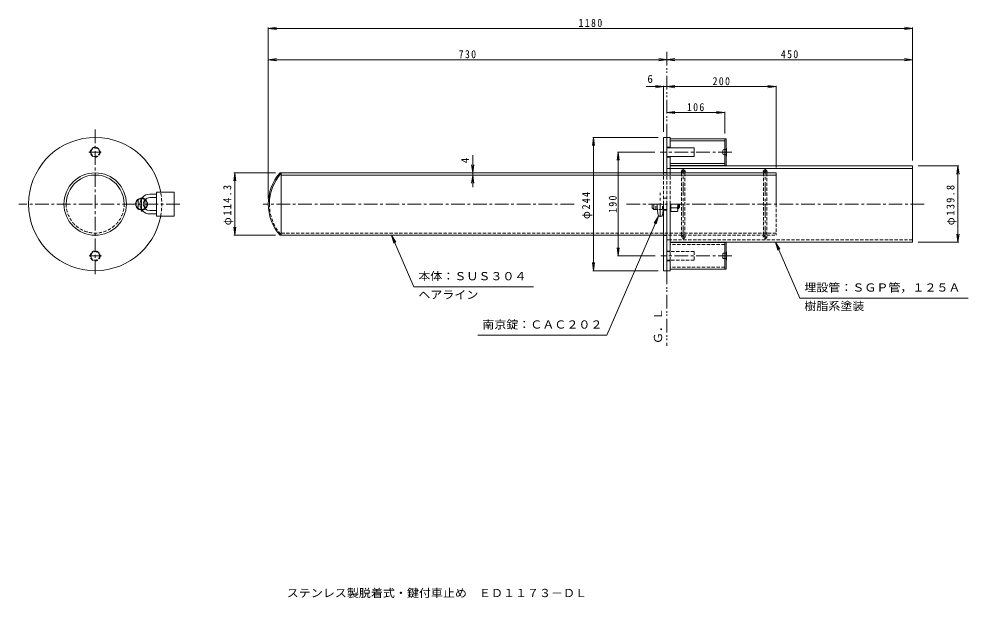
# Model space of a CAD drawing. Units: millimetres, scale not verified. Extents: x -881 to 857, y -674 to 387.
import ezdxf
from ezdxf.enums import TextEntityAlignment as Align

# ---------------------------------------------------------------- set-up
doc = ezdxf.new("R2010")
doc.units = ezdxf.units.MM
doc.header["$LTSCALE"] = 5
for name, pattern in [('CHAIN1', [8, 5, -1, 1, -1]), ('DASHED1', [1.8, 1.2, -0.6]), ('DOUBLE_CHAIN1', [8.8, 5, -1, 0.6, -0.6, 0.6, -1])]:
    doc.linetypes.add(name, pattern=pattern)
for name, color, linetype, lineweight in [('0-0_通り芯', 4, 'Continuous', 9), ('0-1_躯体', 3, 'Continuous', 9), ('0-2_仕上', 2, 'DASHED1', 9), ('0-3_建具', 6, 'Continuous', 9), ('0-4_その他', 2, 'Continuous', 9), ('0-5_寸法', 5, 'Continuous', 5), ('0-6_ハッチ', 3, 'Continuous', 9), ('0-F', 7, 'Continuous', 9)]:
    doc.layers.add(name, color=color, linetype=linetype, lineweight=lineweight)
doc.layers.add('F-5_F-5ﾚｲﾔ', color=2, linetype='Continuous')
doc.styles.add('ＭＳ ゴシック', font='')
doc.styles.get('ＭＳ ゴシック').set_extended_font_data('MS Gothic')

msp = doc.modelspace()

# ---------------------------------------------------------------- linework, layer by layer
at = {"layer": '0-0_通り芯', "linetype": 'CHAIN1'}
for p, q in [((-741.892, -80.611), (-741.892, 188.394)), ((-586.845, 47.647), (-881.458, 47.647)), ((135.122, 47.647), (-434.515, 47.647)), ((776.361, 47.647), (228.83, 47.647))]:
    msp.add_line(p, q, dxfattribs=at)
at = {"layer": '0-0_通り芯'}
for p, q in [((505.149, 104.797), (-403.283, 104.797)), ((-401.351, -9.503), (-401.351, 104.797)), ((505.149, 104.797), (505.149, 47.647)), ((505.149, 100.797), (-401.351, 100.797)), ((299.149, -9.503), (-403.283, -9.503))]:
    msp.add_line(p, q, dxfattribs=at)
at = {"layer": '0-0_通り芯', "linetype": 'DASHED1'}
for p, q in [((505.149, 47.647), (505.149, -9.503)), ((505.149, -5.503), (-401.351, -5.503)), ((299.149, -9.503), (505.149, -9.503))]:
    msp.add_line(p, q, dxfattribs=at)
at = {"layer": '0-0_通り芯'}
msp.add_circle((-741.892, 47.647), 57.15, dxfattribs=at)
for centre, radius, start, end in [((-338.351, 47.647), 86.5, 138.6472, 221.3528), ((-741.892, 47.647), 53.15, 0, 180.00096), ((-338.351, 47.647), 84.5, 138.20741, 180)]:
    msp.add_arc(centre, radius, start, end, dxfattribs=at)
at = {"layer": '0-0_通り芯', "linetype": 'DASHED1'}
for centre, radius, start, end in [((-741.892, 47.647), 53.15, 180.00096, 0), ((-338.351, 47.647), 84.5, 180, 221.79259)]:
    msp.add_arc(centre, radius, start, end, dxfattribs=at)
at = {"layer": '0-1_躯体'}
for p, q in [((311.149, 169.647), (299.149, 169.647)), ((299.149, 169.647), (299.149, 104.797)), ((305.149, 169.647), (305.149, 104.797)), ((311.149, 169.647), (311.149, 150.647)), ((311.149, 151.647), (305.149, 151.647)), ((355.149, 150.647), (305.149, 150.647)), ((311.149, 133.647), (305.149, 133.647)), ((311.149, 134.647), (311.149, 104.797)), ((305.149, 105.397), (299.149, 105.397)), ((311.149, 113.047), (305.149, 113.047)), ((-662.892, 55.647), (-662.892, 47.647)), ((-650.892, 47.647), (-650.892, 55.647)), ((278.149, 47.647), (278.149, 40.647)), ((281.149, 37.647), (278.149, 40.647)), ((281.149, 47.647), (281.149, 37.647)), ((287.66, 37.647), (281.149, 37.647)), ((299.149, 47.647), (299.149, -74.353)), ((305.149, 36.647), (299.149, 36.647)), ((305.149, 47.647), (305.149, -74.353)), ((311.149, 47.647), (311.149, -39.353)), ((328.149, 41.647), (325.349, 41.647)), ((326.149, 39.647), (325.349, 39.647)), ((328.149, 47.647), (328.149, 41.647)), ((311.149, -55.353), (311.149, -74.353)), ((311.149, -74.353), (299.149, -74.353))]:
    msp.add_line(p, q, dxfattribs=at)
at = {"layer": '0-1_躯体', "linetype": 'CHAIN1'}
for p, q in [((-730.852, 142.647), (-753.35, 142.647)), ((-656.892, 33.782), (-656.892, 61.37)), ((-730.312, -47.353), (-752.629, -47.353))]:
    msp.add_line(p, q, dxfattribs=at)
at = {"layer": '0-1_躯体', "linetype": 'DASHED1'}
for p, q in [((299.149, 47.647), (299.149, 104.797)), ((305.149, 47.647), (305.149, 104.797)), ((311.149, 47.647), (311.149, 104.797)), ((305.149, 58.647), (299.149, 58.647)), ((-662.892, 47.647), (-662.892, 39.647)), ((-650.892, 47.647), (-650.892, 39.647)), ((285.149, 37.647), (285.149, 47.647)), ((305.149, 37.647), (287.66, 37.647)), ((297.149, 37.647), (297.149, 47.647)), ((305.149, -10.103), (299.149, -10.103)), ((311.149, -17.753), (305.149, -17.753)), ((311.149, -38.353), (305.149, -38.353)), ((355.149, -39.353), (305.149, -39.353)), ((311.149, -55.353), (311.149, -39.353)), ((311.149, -56.353), (305.149, -56.353))]:
    msp.add_line(p, q, dxfattribs=at)
at = {"layer": '0-1_躯体', "color": 2}
for p, q in [((312.349, 47.647), (312.349, 33.797)), ((323.992, 40.726), (312.349, 40.726)), ((325.349, 47.647), (325.349, 37.261)), ((323.992, 33.797), (312.349, 33.797))]:
    msp.add_line(p, q, dxfattribs=at)
at = {"layer": '0-1_躯体'}
for points in [[(355.149, 150.647), (355.149, 134.647), (305.149, 134.647)], [(312.349, 47.647), (312.349, 34.647), (311.149, 34.647)], [(326.149, 47.647), (326.149, 39.647), (328.149, 41.647)]]:
    msp.add_lwpolyline(points, dxfattribs=at)
at = {"layer": '0-1_躯体', "linetype": 'DASHED1'}
msp.add_lwpolyline([(355.149, -39.353), (355.149, -55.353), (305.149, -55.353)], dxfattribs=at)
for centre, radius in [((-741.892, 142.647), 9), ((-741.892, 142.647), 8), ((-741.892, -47.353), 9), ((-741.892, -47.353), 8)]:
    msp.add_circle(centre, radius, dxfattribs=at)
at = {"layer": '0-1_躯体'}
for centre, radius, start, end in [((-741.892, 47.647), 122, 10.38885, 349.61115), ((-656.892, 47.647), 11, 86.17714, 273.82286), ((-656.892, 47.647), 10, 89.80838, 270.19162), ((-656.892, 47.647), 10, 307.10904, 52.89096), ((-656.892, 47.647), 11, 307.74348, 52.25652)]:
    msp.add_arc(centre, radius, start, end, dxfattribs=at)
at = {"layer": '0-1_躯体', "linetype": 'DASHED1'}
for centre, radius, start, end in [((-741.892, 47.647), 122, 349.61115, 10.38885), ((-656.892, 47.647), 10, 52.89096, 89.80838), ((-656.892, 47.647), 11, 52.25652, 86.17714), ((-656.892, 47.647), 10, 270.19162, 307.10904), ((-656.892, 47.647), 11, 273.82286, 307.74348)]:
    msp.add_arc(centre, radius, start, end, dxfattribs=at)
at = {"layer": '0-1_躯体', "color": 2}
for centre, radius, start, end in [((307.014, 47.647), 18.335, 337.81931, 0), ((320.248, 37.261), 5.101, 317.22217, 42.77783)]:
    msp.add_arc(centre, radius, start, end, dxfattribs=at)
at = {"layer": '0-2_仕上', "linetype": 'CHAIN1'}
for p, q in [((339.632, 107.798), (331.023, 107.798)), ((335.149, -16.882), (335.149, 112.08)), ((489.632, 107.798), (481.023, 107.798)), ((485.149, -17.497), (485.149, 112.08)), ((339.632, -12.503), (331.023, -12.503)), ((489.632, -12.503), (481.023, -12.503))]:
    msp.add_line(p, q, dxfattribs=at)
at = {"layer": '0-2_仕上', "linetype": 'Continuous'}
for p, q in [((332.149, 107.798), (332.149, 104.797)), ((338.149, 107.798), (338.149, 104.797)), ((482.149, 107.798), (482.149, 104.797)), ((488.149, 107.798), (488.149, 104.797))]:
    msp.add_line(p, q, dxfattribs=at)
at = {"layer": '0-2_仕上'}
for p, q in [((332.149, 104.797), (332.149, -12.503)), ((338.149, 104.797), (338.149, -12.503)), ((482.149, 104.797), (482.149, -12.503)), ((488.149, 104.797), (488.149, -12.503))]:
    msp.add_line(p, q, dxfattribs=at)
for centre in [(335.149, -12.503), (485.149, -12.503)]:
    msp.add_circle(centre, 3, dxfattribs=at)
at = {"layer": '0-2_仕上', "linetype": 'Continuous'}
for centre in [(335.149, 107.798), (485.149, 107.798)]:
    msp.add_arc(centre, 3, 0, 180, dxfattribs=at)
at = {"layer": '0-2_仕上'}
for centre, start in [((335.149, 107.798), 180), ((485.149, 107.798), 188.25928)]:
    msp.add_arc(centre, 3, start, 0, dxfattribs=at)
at = {"layer": '0-3_建具'}
for p, q in [((411.149, 166.947), (311.149, 166.947)), ((411.149, 163.447), (311.149, 163.447)), ((411.149, 118.347), (411.149, 166.947)), ((411.149, 121.847), (311.149, 121.847)), ((411.149, 118.347), (311.149, 118.347)), ((755.149, 117.547), (311.149, 117.547)), ((755.149, 113.047), (311.149, 113.047)), ((755.149, -22.253), (755.149, 117.547)), ((755.149, -22.253), (311.149, -22.253)), ((411.149, -23.053), (311.149, -23.053)), ((411.149, -23.053), (411.149, -71.653)), ((411.149, -71.653), (311.149, -71.653))]:
    msp.add_line(p, q, dxfattribs=at)
at = {"layer": '0-3_建具', "linetype": 'CHAIN1'}
for p, q in [((424.028, 142.647), (292.999, 142.647)), ((424.028, -47.353), (293.94, -47.353))]:
    msp.add_line(p, q, dxfattribs=at)
at = {"layer": '0-3_建具', "linetype": 'DASHED1'}
for p, q in [((755.149, -17.753), (311.149, -17.753)), ((411.149, -26.553), (311.149, -26.553)), ((411.149, -68.153), (311.149, -68.153))]:
    msp.add_line(p, q, dxfattribs=at)
at = {"layer": '0-4_その他'}
for p, q in [((-597.392, 69.647), (-629.892, 69.647)), ((-629.892, 69.647), (-629.892, 25.647)), ((-597.392, 69.647), (-597.392, 25.647)), ((-629.892, 65.647), (-641.892, 65.647)), ((-629.892, 59.647), (-641.892, 59.647)), ((-629.892, 35.647), (-641.892, 35.647)), ((-629.892, 29.647), (-641.892, 29.647)), ((-597.392, 25.647), (-629.892, 25.647)), ((296.649, 25.647), (289.649, 25.647))]:
    msp.add_line(p, q, dxfattribs=at)
at = {"layer": '0-4_その他', "linetype": 'CHAIN1'}
msp.add_line((293.149, 24.03), (293.149, 68.006), dxfattribs=at)
at = {"layer": '0-4_その他'}
for centre, radius, start, end in [((-641.892, 47.647), 18, 90, 270), ((-641.892, 47.647), 12, 90, 270), ((385.196, 47.647), 98.048, 180, 192.96646), ((201.101, 47.647), 98.048, 347.03354, 0)]:
    msp.add_arc(centre, radius, start, end, dxfattribs=at)
at = {"layer": '0-5_寸法'}
for p, q in [((413.449, 166.947), (411.149, 166.947)), ((413.449, 118.347), (413.449, 166.947)), ((413.449, 118.347), (411.149, 118.347)), ((413.449, -23.053), (411.149, -23.053)), ((413.449, -23.053), (413.449, -71.653)), ((413.449, -71.653), (411.149, -71.653))]:
    msp.add_line(p, q, dxfattribs=at)
at = {"layer": '0-6_ハッチ', "color": 6, "linetype": 'DOUBLE_CHAIN1'}
for p, q in [((305.149, 169.647), (305.149, 330.104)), ((305.149, -74.353), (305.149, -212.184))]:
    msp.add_line(p, q, dxfattribs=at)
at = {"layer": '0-6_ハッチ'}
for p, q in [((407.449, 145.647), (407.449, 139.647)), ((409.449, 147.647), (413.449, 147.647)), ((414.449, 150.147), (413.449, 150.147)), ((414.449, 150.147), (414.449, 135.147)), ((409.449, 137.647), (413.449, 137.647)), ((414.449, 135.147), (413.449, 135.147)), ((414.449, -39.853), (413.449, -39.853)), ((414.449, -39.853), (414.449, -54.853)), ((414.449, -54.853), (413.449, -54.853))]:
    msp.add_line(p, q, dxfattribs=at)
at = {"layer": '0-6_ハッチ', "linetype": 'DASHED1'}
for p, q in [((407.449, -44.353), (407.449, -50.353)), ((409.449, -42.353), (413.449, -42.353)), ((409.449, -52.353), (413.449, -52.353))]:
    msp.add_line(p, q, dxfattribs=at)
at = {"layer": '0-6_ハッチ'}
for centre, start, end in [((409.449, 145.647), 90.00214, 180), ((409.449, 139.647), 180, 269.99786)]:
    msp.add_arc(centre, 2, start, end, dxfattribs=at)
at = {"layer": '0-6_ハッチ', "linetype": 'DASHED1'}
for centre, start, end in [((409.449, -44.353), 90.00214, 180), ((409.449, -50.353), 180, 269.99786)]:
    msp.add_arc(centre, 2, start, end, dxfattribs=at)
at = {"layer": '0-F'}
for p, q in [((-424.851, 369.337), (-409.98, 371.295)), ((-424.851, 57.647), (-424.851, 370.837)), ((-424.851, 369.337), (755.149, 369.337)), ((-424.851, 369.337), (-409.98, 367.379)), ((755.149, 369.337), (740.277, 371.295)), ((755.149, 369.337), (740.277, 367.379)), ((755.149, 127.547), (755.149, 370.837)), ((-424.851, 312.009), (-409.98, 313.967)), ((320.02, 310.051), (290.277, 313.967)), ((320.02, 313.967), (290.277, 310.051)), ((755.149, 312.009), (740.277, 313.967)), ((-424.851, 312.009), (755.149, 312.009)), ((-424.851, 312.009), (-409.98, 310.051)), ((755.149, 312.009), (740.277, 310.051)), ((267.428, 262.659), (505.149, 262.659)), ((299.149, 262.659), (284.277, 264.616)), ((299.149, 262.659), (284.277, 260.701)), ((299.149, 179.647), (299.149, 264.159)), ((305.149, 262.659), (320.02, 264.616)), ((305.149, 262.659), (320.02, 260.701)), ((505.149, 262.659), (490.277, 264.616)), ((505.149, 262.659), (490.277, 260.701)), ((505.149, 114.797), (505.149, 264.159)), ((305.149, 215.134), (320.02, 217.092)), ((305.149, 215.134), (411.149, 215.134)), ((305.149, 215.134), (320.02, 213.176)), ((411.149, 215.134), (396.277, 217.092)), ((411.149, 215.134), (396.277, 213.176)), ((411.149, 176.947), (411.149, 216.634)), ((170.836, 169.647), (168.878, 154.776)), ((289.149, 169.647), (169.336, 169.647)), ((170.836, -74.353), (170.836, 169.647)), ((170.836, 169.647), (172.794, 154.776)), ((215.948, 142.647), (213.991, 127.776)), ((282.999, 142.647), (214.448, 142.647)), ((215.948, -47.353), (215.948, 142.647)), ((215.948, 142.647), (217.906, 127.776)), ((-50.418, 137.173), (-50.418, 78.862)), ((-486.229, 104.797), (-488.187, 89.926)), ((-411.351, 104.797), (-487.729, 104.797)), ((-486.229, -9.503), (-486.229, 104.797)), ((-486.229, 104.797), (-484.271, 89.926)), ((-50.418, 104.797), (-52.376, 119.669)), ((-50.418, 104.797), (-48.46, 119.669)), ((765.149, 117.547), (839.801, 117.547)), ((838.301, 117.547), (836.343, 102.676)), ((838.301, -22.253), (838.301, 117.547)), ((838.301, 117.547), (840.259, 102.676)), ((-50.418, 100.798), (-52.376, 85.926)), ((-50.418, 100.798), (-48.46, 85.926)), ((289.649, 25.647), (281.942, 12.779)), ((-486.229, -9.503), (-488.187, 5.369)), ((-486.229, -9.503), (-484.271, 5.369)), ((-411.351, -9.503), (-487.729, -9.503)), ((-158.358, -103.87), (-199.227, -9.503)), ((-199.227, -9.503), (-191.52, -22.371)), ((-199.227, -9.503), (-195.113, -23.928)), ((838.301, -22.253), (836.343, -7.381)), ((838.301, -22.253), (840.259, -7.381)), ((215.948, -47.353), (213.991, -32.481)), ((215.948, -47.353), (217.906, -32.481)), ((504.225, -22.253), (508.339, -36.678)), ((765.149, -22.253), (839.801, -22.253)), ((283.94, -47.353), (214.448, -47.353)), ((170.836, -74.353), (168.878, -59.481)), ((170.836, -74.353), (172.794, -59.481)), ((289.149, -74.353), (169.336, -74.353)), ((-158.358, -103.87), (60.793, -103.87)), ((548.568, -124.641), (856.69, -124.641))]:
    msp.add_line(p, q, dxfattribs=at)
for points in [[(-41.23, -192.421), (195.206, -192.421), (289.649, 25.647), (285.535, 11.222)], [(548.568, -124.641), (504.225, -22.253), (511.932, -35.121)]]:
    msp.add_lwpolyline(points, dxfattribs=at)

# ---------------------------------------------------------------- texts
at = {"layer": '0-F', "color": 2, "style": 'ＭＳ ゴシック'}
msp.add_text('6', height=14.66, dxfattribs=at).set_placement((269.53, 265.159), align=Align.BOTTOM_LEFT)
msp.add_text('4', height=14.66, rotation=90, dxfattribs=at).set_placement((-52.918, 122.484), align=Align.BOTTOM_LEFT)
at = {"layer": '0-F', "color": 2, "style": 'ＭＳ ゴシック', "width": 1.1}
for s, p in [('本体：ＳＵＳ３０４', (-150.05, -96.318)), ('埋設管：ＳＧＰ管，１２５Ａ', (556.875, -117.089)), ('ヘアライン', (-150.05, -130.302)), ('樹脂系塗装', (556.875, -151.073)), ('南京錠：ＣＡＣ２０２', (-32.923, -184.869))]:
    msp.add_text(s, height=14.66, dxfattribs=at).set_placement(p, align=Align.BOTTOM_LEFT)
msp.add_text('Ｇ．Ｌ', height=14.66, rotation=90, dxfattribs=at).set_placement((300.789, -208.914), align=Align.BOTTOM_LEFT)
at = {"layer": '0-F', "color": 2, "char_height": 14.66, "attachment_point": 7, "style": 'ＭＳ ゴシック'}
for s, insert in [('\\T1.28;\\W0.9;1180', (143.274, 371.837)), ('\\T1.27;\\W0.9;730', (-76.101, 314.509)), ('\\T1.27;\\W0.9;450', (513.899, 314.509)), ('\\T1.27;\\W0.9;200', (388.899, 265.159)), ('\\T1.27;\\W0.9;106', (341.899, 217.634))]:
    msp.add_mtext(s, dxfattribs=dict(at, insert=insert))
at = {"layer": '0-F', "color": 2, "char_height": 14.66, "attachment_point": 7, "rotation": 90, "style": 'ＭＳ ゴシック'}
for s, insert in [('\\T1.23;\\W0.95;φ114.3', (-488.729, 8.897)), ('\\T1.23;\\W0.95;φ139.8', (835.801, 8.897)), ('\\T1.21;\\W0.95;φ244', (168.336, 20.147)), ('\\T1.27;\\W0.9;190', (213.448, 31.397))]:
    msp.add_mtext(s, dxfattribs=dict(at, insert=insert))
at = {"layer": 'F-5_F-5ﾚｲﾔ', "style": 'ＭＳ ゴシック', "width": 1.1}
msp.add_text('ステンレス製脱着式・鍵付車止め\u3000ＥＤ１１７３－ＤＬ', height=14.66, dxfattribs=at).set_placement((-390.942, -676.554), align=Align.BOTTOM_LEFT)

doc.saveas('drawing.dxf')
